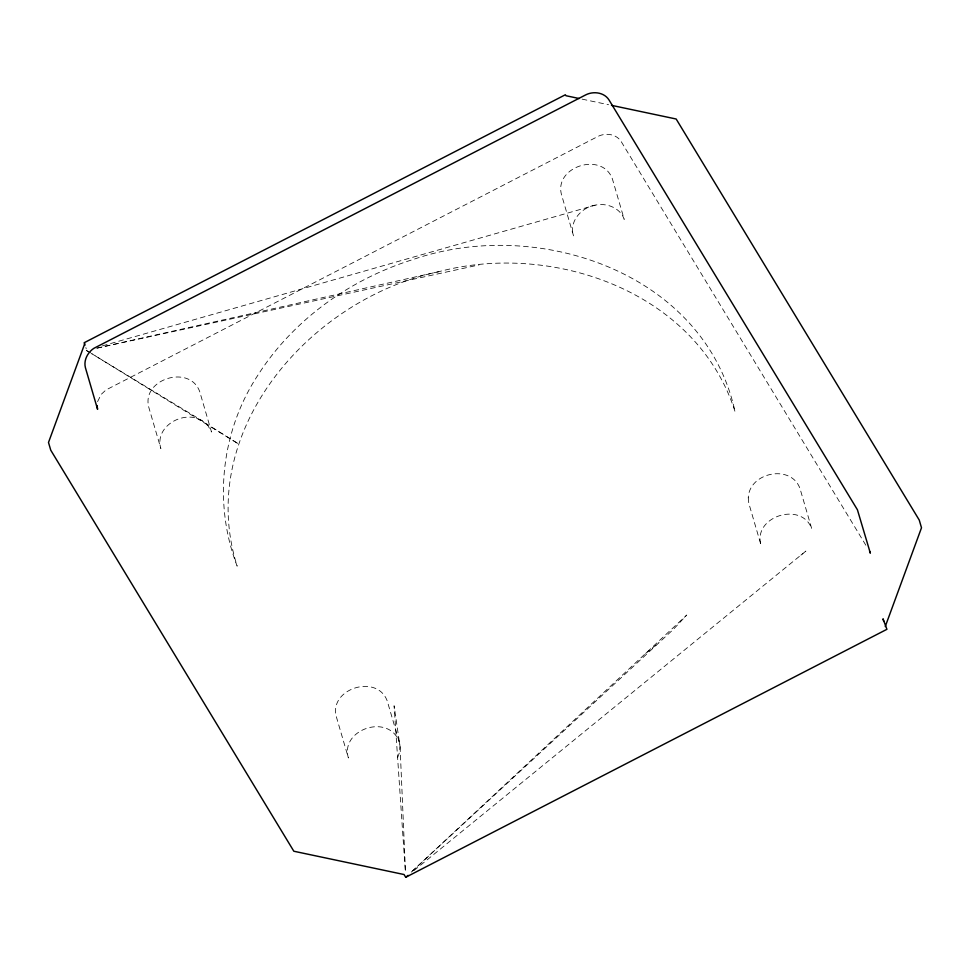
<?xml version="1.0" encoding="UTF-8"?>
<svg xmlns="http://www.w3.org/2000/svg" width="970" height="970" viewBox="0 0 970 970"><rect width="100%" height="100%" fill="white"/><g stroke="black" fill="none" stroke-linecap="round" stroke-linejoin="round"><path stroke-width="0.73" stroke-dasharray="4.85 3.64" d="M97.57 401.653L101.183 394.39L105.924 389.988L597.593 136.612C605.28 132.502 616.374 133.824 621.212 141.608L867.228 547.492M397.603 757.679L399.616 752.138L400.076 746.73L394.087 705.772L405.424 872.794M411.256 872.127L686.748 615.041L673.422 629.336L411.28 872.139M413.935 870.587L805.876 551.093L800.893 555.155M645.62 653.428L658.921 642.746M102.396 345.89L595.641 205.07C606.856 202.754 620.376 207.932 624.219 219.378L612.409 178.977C602.346 150.98 552.912 166.767 561.739 195.479L573.549 235.88C568.699 221.439 581.733 207.095 595.641 205.07M438.779 271.697C310.606 298.566 194.279 430.874 237.165 566.153C213.254 503.903 220.966 431.723 257.426 375.899C293.11 319.603 350.57 278.96 413.826 259.257C538.095 216.734 704.753 272.825 735.09 411.801C697.297 292.103 553.033 241.227 438.779 271.697L96.733 348.157M96.77 348.206L478.998 264.931M582.109 99.134L608.566 104.724M202.439 420.968C184.433 409.134 154.036 426.218 160.862 448.552L149.04 408.152C140.213 379.44 189.647 363.653 199.723 391.637L211.533 432.05L208.053 425.806L202.439 420.968L91.568 353.589L238.79 444.09L205.47 423.175M90.283 352.813L86.415 350.461L85.663 347.89M90.246 352.813L86.415 350.461L86.997 351.419L85.869 347.563M399.07 741.456L387.26 701.055C377.197 673.071 327.763 688.858 336.578 717.557L348.4 757.97C340.167 730.956 384.253 714.296 397.627 738.206A26.032 22.201 -16.3 0 1 399.567 743.178L399.919 744.936M400.076 746.73L405.533 872.782M748.258 497.84L748.779 503.175L761.086 545.298C752.259 516.586 801.693 500.799 811.769 528.795L799.947 488.383C790.877 463.733 749.143 472.402 748.258 497.84"/><path stroke-width="1.45" d="M84.742 343.695L48.5 442.465L50.755 450.189L293.837 851.236L404.053 874.528L405.727 877.28L886.932 629.3L883.003 618.824L883.755 621.394M885.258 626.547L921.5 527.777L919.245 520.053L676.163 119.007L611.5 105.342M405.727 877.28L408.079 875.364M579.175 98.516L565.946 95.715L565.364 94.757L84.16 342.737L84.911 345.308M869.581 551.372L870.345 553.167L857.419 509.771L609.051 100.007C604.201 92.223 593.119 90.913 585.431 95.024L93.763 348.388C87.627 352.522 83.481 360.307 85.421 367.727L97.582 409.316L97.097 405.545"/></g></svg>
